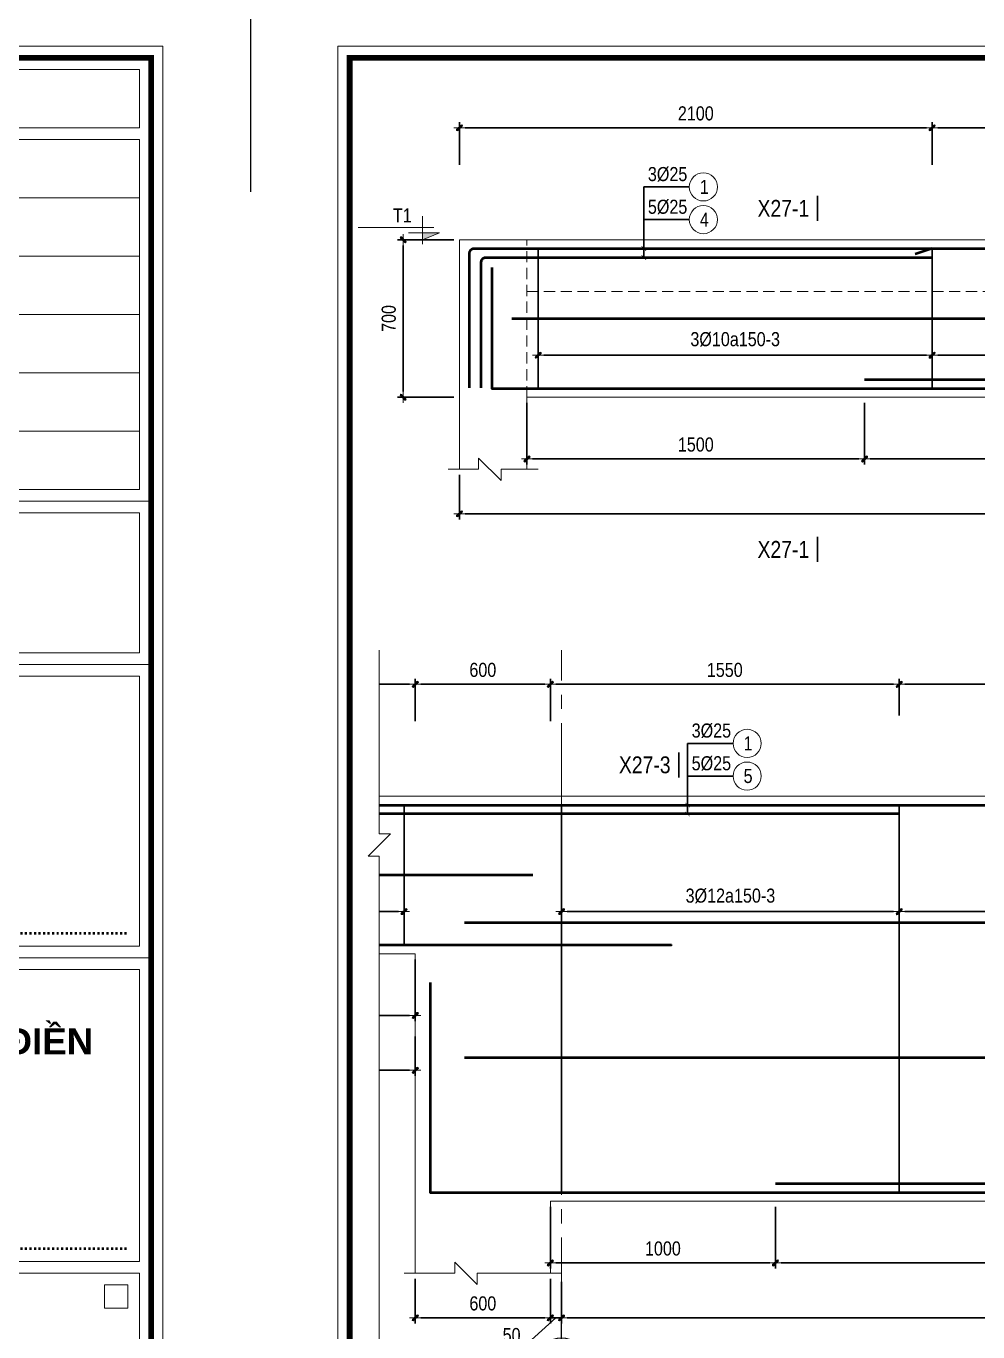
# Model space of a CAD drawing. Header units: millimetres. Extents: x 397144 to 8960116, y 345581 to 674207.
# Drawn here: x 4996262 to 5000491, y 657798 to 663601 of the extents above; entities that cross this region are included whole.
import ezdxf
from ezdxf.enums import TextEntityAlignment as Align
from ezdxf.xclip import XClip

# ---------------------------------------------------------------- set-up
doc = ezdxf.new("R2010")
doc.units = ezdxf.units.MM
doc.header["$XCLIPFRAME"] = 0
doc.header["$PDSIZE"] = -10
doc.linetypes.add('CENTER2', pattern=[28.575, 19.05, -3.175, 3.175, -3.175])
doc.linetypes.add('HIDDEN', pattern=[0.375, 0.25, -0.125])
doc.layers.get('0').update_dxf_attribs({"linetype": 'CONTINUOUS'})
doc.layers.get('Defpoints').update_dxf_attribs({"color": 12, "linetype": 'CONTINUOUS'})
for name, color, linetype, lineweight in [('2', 2, 'CONTINUOUS', 20), ('CDAI', 8, 'CONTINUOUS', 30), ('CTHEP', 2, 'CONTINUOUS', 50), ('DBAO', 3, 'CONTINUOUS', 20), ('DGIONG', 4, 'CONTINUOUS', 13), ('KTH', 150, 'CONTINUOUS', 5), ('Net khuat', 8, 'HIDDEN', 13), ('STICK', 1, 'CONTINUOUS', 9), ('TEXT', 7, 'CONTINUOUS', 15)]:
    doc.layers.add(name, color=color, linetype=linetype, lineweight=lineweight)
doc.layers.add('8', color=8, linetype='CONTINUOUS')
doc.layers.add('HATCH', color=7, linetype='CONTINUOUS', lineweight=5, true_color=0x2491ff)
doc.styles.add('CHG_XX_Khung ten$0$A1 BORDER$0$Title Block DD$0$Arial - Bold', font='arialbd.ttf', dxfattribs={"height": 2.5})
doc.styles.add('HELVECONDENSE', font='VHELVCN_0.TTF')
doc.styles.add('Star-HelCon', font='VHELVCN_0.TTF')
doc.styles.add('TTP-HelCon', font='VHELVCN_0.TTF')
doc.styles.add('VNI-HELVE-CONDENSE', font='VHELVCN_0.TTF')
doc.dimstyles.new('kc-25', dxfattribs={"dimtxt": 62.5, "dimasz": 20, "dimexe": 20, "dimexo": 50, "dimgap": 25, "dimtad": 3, "dimdec": 0, "dimzin": 0, "dimdsep": 46, "dimtxsty": 'VNI-HELVE-CONDENSE', "dimblk": 'DIM', "dimcen": 2.5, "dimclrd": 256, "dimclre": 154, "dimclrt": 7, "dimaunit": 1, "dimadec": 0, "dimazin": 0, "dimtfac": 1, "dimtdec": 0, "dimtix": 1, "dimtmove": 0, "dimatfit": 3, "dimldrblk": 'DOT', "dimfxl": 1, "dimtolj": 1, "dimtzin": 0, "dimarcsym": 0})
doc.dimstyles.new('TTP-25', dxfattribs={"dimscale": 25, "dimtxt": 2.5, "dimasz": 1, "dimexe": 1, "dimexo": 1, "dimgap": 0.09, "dimtad": 0, "dimdec": 4, "dimrnd": 5, "dimzin": 9, "dimdsep": 46, "dimtxsty": 'TTP-HelCon', "dimblk": 'Stick1', "dimcen": 0.09, "dimdle": 1.5, "dimclrd": 256, "dimclre": 256, "dimclrt": 7, "dimadec": 0, "dimazin": 0, "dimtfac": 1, "dimtdec": 4, "dimtmove": 0, "dimatfit": 3, "dimldrblk": '_ArchTick1', "dimfxl": 1, "dimtvp": 1, "dimtolj": 1, "dimtzin": 0, "dimarcsym": 0})

# ---------------------------------------------------------------- blocks, each defined once
blk = doc.blocks.new('CHG_XX_Khung ten')
for p, q in [((687, 501), (824, 501)), ((687, 473), (824, 473)), ((687, 422.69), (824, 422.69))]:
    blk.add_line(p, q)
for points in [[(15, 579), (826, 579), (826, 15), (15, 15)], [(816, 362.62), (820, 362.62), (820, 366.62), (816, 366.62)]]:
    blk.add_lwpolyline(points, close=True)
at = {"color": 4, "linetype": 'Continuous', "const_width": 1}
blk.add_lwpolyline([(17, 577), (824, 577), (824, 17), (17, 17)], close=True, dxfattribs=at)
at = {"linetype": 'Continuous'}
for points in [[(822, 565), (689, 565), (689, 575), (822, 575)], [(822, 553), (689, 553), (689, 563), (822, 563)], [(822, 543), (689, 543), (689, 553), (822, 553)], [(822, 533), (689, 533), (689, 543), (822, 543)], [(822, 523), (689, 523), (689, 533), (822, 533)], [(822, 513), (689, 513), (689, 523), (822, 523)], [(822, 503), (689, 503), (689, 513), (822, 513)], [(689, 499), (822, 499), (822, 475), (689, 475)], [(689, 471), (822, 471), (822, 424.69), (689, 424.69)], [(689, 368.62), (822, 368.62), (822, 317.93), (689, 317.93)]]:
    blk.add_lwpolyline(points, close=True, dxfattribs=at)
at = {"layer": 'Defpoints', "color": 1, "ltscale": 2}
for points in [[(40.06, 594), (0, 594), (0, 554)], [(800.94, 594), (841, 594), (841, 554)]]:
    blk.add_lwpolyline(points, dxfattribs=at)
at = {"style": 'CHG_XX_Khung ten$0$A1 BORDER$0$Title Block DD$0$Arial - Bold'}
for p in [(820, 427.69), (820, 373.62)]:
    blk.add_text('.....................................................', height=2, dxfattribs=at).set_placement(p, align=Align.MIDDLE_RIGHT)
at = {"ltscale": 10, "insert": (755.91, 410.64), "char_height": 4.5, "width": 121.2929, "attachment_point": 2, "style": 'CHG_XX_Khung ten$0$A1 BORDER$0$Title Block DD$0$Arial - Bold', "bg_fill": 2}
blk.add_mtext('CÔNG TY CỔ PHẦN THIÊN PHÚC ĐIỀN', dxfattribs=at)
at = {"linetype": 'Continuous'}
blk.add_lwpolyline([(689, 420.69), (822, 420.69), (822, 370.62), (689, 370.62)], close=True, dxfattribs=at)
blk = doc.blocks.new('Stick1')
at = {"layer": 'STICK'}
h = blk.add_hatch(color=256, dxfattribs=at)
edge = h.paths.add_edge_path()
edge.add_line((0.3, 0.5), (-0.5, -0.3))
edge.add_arc((-0.4, -0.4), 0.141, 135, 315)
edge.add_line((-0.3, -0.5), (0.5, 0.3))
edge.add_arc((0.4, 0.4), 0.141, 315, 495)
blk.add_line((1, 0), (-1, 0), dxfattribs=at)
blk.add_lwpolyline([(0.3, 0.5), (-0.5, -0.3, 1), (-0.3, -0.5), (0.5, 0.3, 1), (0.3, 0.5, 1)], format="xyb", dxfattribs=at)
blk = doc.blocks.new('*D2054')
at = {"layer": 'Defpoints', "color": 0, "transparency": 16777216}
for p in [(5179356.3, 642515.2), (5185756.3, 642515.2), (5185756.3, 642317.2)]:
    blk.add_point(p, dxfattribs=at)
at = {"layer": 'KTH', "lineweight": -2, "transparency": 16777216}
for p, q in [((5179356.3, 642490.2), (5179356.3, 642292.2)), ((5185756.3, 642490.2), (5185756.3, 642292.2)), ((5179381.3, 642317.2), (5185731.3, 642317.2))]:
    blk.add_line(p, q, dxfattribs=at)
at = {"layer": 'KTH', "lineweight": -2, "transparency": 16777216, "xscale": 25, "yscale": 25, "zscale": 25, "rotation": 180}
blk.add_blockref('Stick1', (5179356.3, 642317.2), dxfattribs=at)
at = {"layer": 'KTH', "lineweight": -2, "transparency": 16777216, "xscale": 25, "yscale": 25, "zscale": 25}
blk.add_blockref('Stick1', (5185756.3, 642317.2), dxfattribs=at)
at = {"layer": 'KTH', "color": 7, "transparency": 16777216, "insert": (5182556.3, 642381), "char_height": 62.5, "attachment_point": 5, "style": 'TTP-HelCon'}
blk.add_mtext('\\A1;6400', dxfattribs=at)
blk = doc.blocks.new('_ArchTick1')
at = {"color": 0, "const_width": 3.81}
blk.add_lwpolyline([(-12.7, -12.7), (12.7, 12.7)], dxfattribs=at)
blk = doc.blocks.new('*D2061')
at = {"layer": 'Defpoints', "color": 0, "transparency": 16777216}
for p in [(5195856.3, 642497.2), (5202356.3, 642515.1), (5195856.3, 642317.1)]:
    blk.add_point(p, dxfattribs=at)
at = {"layer": 'KTH', "lineweight": -2, "transparency": 16777216}
for p, q in [((5195856.3, 642472.2), (5195856.3, 642292.1)), ((5202356.3, 642490.1), (5202356.3, 642292.1)), ((5202331.3, 642317.1), (5195881.3, 642317.1))]:
    blk.add_line(p, q, dxfattribs=at)
at = {"layer": 'KTH', "lineweight": -2, "transparency": 16777216, "xscale": 25, "yscale": 25, "zscale": 25, "rotation": 180}
blk.add_blockref('Stick1', (5195856.3, 642317.1), dxfattribs=at)
at = {"layer": 'KTH', "lineweight": -2, "transparency": 16777216, "xscale": 25, "yscale": 25, "zscale": 25}
blk.add_blockref('Stick1', (5202356.3, 642317.1), dxfattribs=at)
at = {"layer": 'KTH', "color": 7, "transparency": 16777216, "insert": (5199106.3, 642380.9), "char_height": 62.5, "attachment_point": 5, "style": 'TTP-HelCon'}
blk.add_mtext('\\A1;6500', dxfattribs=at)
blk = doc.blocks.new('*D2108')
at = {"layer": 'Defpoints', "color": 0, "transparency": 16777216}
for p in [(5190600.1, 632384.6), (5190600.1, 632195.6), (5192700.1, 632195.6)]:
    blk.add_point(p, dxfattribs=at)
at = {"layer": 'KTH', "lineweight": -2, "transparency": 16777216}
for p, q in [((5190600.1, 632220.6), (5190600.1, 632409.6)), ((5192675.1, 632384.6), (5190625.1, 632384.6)), ((5192700.1, 632220.6), (5192700.1, 632409.6))]:
    blk.add_line(p, q, dxfattribs=at)
at = {"layer": 'KTH', "lineweight": -2, "transparency": 16777216, "xscale": 25, "yscale": 25, "zscale": 25, "rotation": 180}
blk.add_blockref('Stick1', (5190600.1, 632384.6), dxfattribs=at)
at = {"layer": 'KTH', "lineweight": -2, "transparency": 16777216, "xscale": 25, "yscale": 25, "zscale": 25}
blk.add_blockref('Stick1', (5192700.1, 632384.6), dxfattribs=at)
at = {"layer": 'KTH', "color": 7, "transparency": 16777216, "insert": (5191650.1, 632448.4), "char_height": 62.5, "attachment_point": 5, "style": 'TTP-HelCon'}
blk.add_mtext('\\A1;2100', dxfattribs=at)
blk = doc.blocks.new('DIM')
h = blk.add_hatch(color=1)
h.paths.add_polyline_path([(0.49, 0.29, 1), (0.29, 0.49), (-0.19, 0), (0.19, 0)])
h.paths.add_polyline_path([(0.19, 0), (-0.19, 0), (-0.49, -0.29, 1), (-0.29, -0.49)])
at = {"color": 9}
for p, q in [((-0.19, 0), (-1.5, 0)), ((0.19, 0), (1.5, 0))]:
    blk.add_line(p, q, dxfattribs=at)
at = {"color": 1}
for p, q in [((-0.49, -0.29), (0.29, 0.49)), ((-0.29, -0.49), (0.49, 0.29)), ((-0.19, 0), (0.19, 0))]:
    blk.add_line(p, q, dxfattribs=at)
blk.add_arc((-0.39, -0.39), 0.138, 135, 315, dxfattribs=at)
blk = doc.blocks.new('*D2109')
at = {"layer": 'Defpoints', "color": 0, "transparency": 16777216}
for p in [(5190600.1, 631887.2), (5190350.1, 631187.2), (5190600.1, 631187.2)]:
    blk.add_point(p, dxfattribs=at)
at = {"layer": 'KTH', "lineweight": -2, "transparency": 16777216}
for p, q in [((5190575.1, 631887.2), (5190325.1, 631887.2)), ((5190350.1, 631862.2), (5190350.1, 631212.2)), ((5190575.1, 631187.2), (5190325.1, 631187.2))]:
    blk.add_line(p, q, dxfattribs=at)
at = {"layer": 'KTH', "lineweight": -2, "transparency": 16777216, "xscale": 25, "yscale": 25, "zscale": 25}
for p, rotation in [((5190350.1, 631887.2), 90), ((5190350.1, 631187.2), 270)]:
    blk.add_blockref('Stick1', p, dxfattribs=dict(at, rotation=rotation))
at = {"layer": 'KTH', "color": 7, "transparency": 16777216, "insert": (5190286.2, 631537.2), "char_height": 62.5, "attachment_point": 5, "rotation": 90, "style": 'TTP-HelCon'}
blk.add_mtext('\\A1;700', dxfattribs=at)
blk = doc.blocks.new('CODE')
at = {"layer": 'DBAO'}
for p, q in [((-62.5, -20), (-62.5, 105)), ((-62.5, 0), (-137.5, 30)), ((-137.5, 30), (0, 30)), ((-137.5, 0), (0, 0)), ((-112.5, 55), (223.6, 55))]:
    blk.add_line(p, q, dxfattribs=at)
at = {"layer": 'HATCH', "color": 1}
blk.add_solid([(-62.5, 0), (-137.5, 30), (-62.5, 30)], dxfattribs=at)
blk = doc.blocks.new('*D2110')
at = {"layer": 'Defpoints', "color": 0, "transparency": 16777216}
for p in [(5190600.1, 630867.2), (5196900, 630867.2), (5190600.1, 630669)]:
    blk.add_point(p, dxfattribs=at)
at = {"layer": 'KTH', "lineweight": -2, "transparency": 16777216}
for p, q in [((5190600.1, 630842.2), (5190600.1, 630644)), ((5196900, 630842.2), (5196900, 630644)), ((5196875, 630669), (5190625.1, 630669))]:
    blk.add_line(p, q, dxfattribs=at)
at = {"layer": 'KTH', "lineweight": -2, "transparency": 16777216, "xscale": 25, "yscale": 25, "zscale": 25, "rotation": 180}
blk.add_blockref('Stick1', (5190600.1, 630669), dxfattribs=at)
at = {"layer": 'KTH', "lineweight": -2, "transparency": 16777216, "xscale": 25, "yscale": 25, "zscale": 25}
blk.add_blockref('Stick1', (5196900, 630669), dxfattribs=at)
at = {"layer": 'KTH', "color": 7, "transparency": 16777216, "insert": (5193750.1, 630732.8), "char_height": 62.5, "attachment_point": 5, "style": 'TTP-HelCon'}
blk.add_mtext('\\A1;8000', dxfattribs=at)
blk = doc.blocks.new('*D2112')
at = {"layer": 'Defpoints', "color": 0, "transparency": 16777216}
for p in [(5190950.1, 631657.2), (5192700.1, 631657.2), (5192700.1, 631374.3)]:
    blk.add_point(p, dxfattribs=at)
at = {"layer": 'KTH', "lineweight": -2, "transparency": 16777216}
for p, q in [((5190950.1, 631632.2), (5190950.1, 631349.3)), ((5192700.1, 631632.2), (5192700.1, 631349.3)), ((5190975.1, 631374.3), (5192675.1, 631374.3))]:
    blk.add_line(p, q, dxfattribs=at)
at = {"layer": 'KTH', "lineweight": -2, "transparency": 16777216, "xscale": 25, "yscale": 25, "zscale": 25, "rotation": 180}
blk.add_blockref('Stick1', (5190950.1, 631374.3), dxfattribs=at)
at = {"layer": 'KTH', "lineweight": -2, "transparency": 16777216, "xscale": 25, "yscale": 25, "zscale": 25}
blk.add_blockref('Stick1', (5192700.1, 631374.3), dxfattribs=at)
at = {"layer": 'KTH', "color": 7, "transparency": 16777216, "insert": (5191825.1, 631444.2), "char_height": 62.5, "attachment_point": 5, "style": 'TTP-HelCon'}
blk.add_mtext('\\A1;3Þ10a150-3', dxfattribs=at)
blk = doc.blocks.new('*D2113')
at = {"layer": 'Defpoints', "color": 0, "transparency": 16777216}
for p in [(5192700.1, 631657.2), (5194800.1, 631537.2), (5192700.1, 631374.1)]:
    blk.add_point(p, dxfattribs=at)
at = {"layer": 'KTH', "lineweight": -2, "transparency": 16777216}
for p, q in [((5192700.1, 631632.2), (5192700.1, 631349.1)), ((5194800.1, 631512.2), (5194800.1, 631349.1)), ((5194775.1, 631374.1), (5192725.1, 631374.1))]:
    blk.add_line(p, q, dxfattribs=at)
at = {"layer": 'KTH', "lineweight": -2, "transparency": 16777216, "xscale": 25, "yscale": 25, "zscale": 25, "rotation": 180}
blk.add_blockref('Stick1', (5192700.1, 631374.1), dxfattribs=at)
at = {"layer": 'KTH', "lineweight": -2, "transparency": 16777216, "xscale": 25, "yscale": 25, "zscale": 25}
blk.add_blockref('Stick1', (5194800.1, 631374.1), dxfattribs=at)
at = {"layer": 'KTH', "color": 7, "transparency": 16777216, "insert": (5193750.1, 631444), "char_height": 62.5, "attachment_point": 5, "style": 'TTP-HelCon'}
blk.add_mtext('\\A1;3Þ10a200-3', dxfattribs=at)
blk = doc.blocks.new('*D2115')
at = {"layer": 'Defpoints', "color": 0, "transparency": 16777216}
for p in [(5190900.1, 631187.2), (5192400.1, 631187.1), (5192400.1, 630912.9)]:
    blk.add_point(p, dxfattribs=at)
at = {"layer": 'KTH', "lineweight": -2, "transparency": 16777216}
for p, q in [((5190900.1, 631162.2), (5190900.1, 630887.9)), ((5192400.1, 631162.1), (5192400.1, 630887.9)), ((5190925.1, 630912.9), (5192375.1, 630912.9))]:
    blk.add_line(p, q, dxfattribs=at)
at = {"layer": 'KTH', "lineweight": -2, "transparency": 16777216, "xscale": 25, "yscale": 25, "zscale": 25, "rotation": 180}
blk.add_blockref('Stick1', (5190900.1, 630912.9), dxfattribs=at)
at = {"layer": 'KTH', "lineweight": -2, "transparency": 16777216, "xscale": 25, "yscale": 25, "zscale": 25}
blk.add_blockref('Stick1', (5192400.1, 630912.9), dxfattribs=at)
at = {"layer": 'KTH', "color": 7, "transparency": 16777216, "insert": (5191650.1, 630976.8), "char_height": 62.5, "attachment_point": 5, "style": 'TTP-HelCon'}
blk.add_mtext('\\A1;1500', dxfattribs=at)
blk = doc.blocks.new('MC')
at = {"layer": 'CTHEP', "const_width": 10}
blk.add_lwpolyline([(0, 150), (0, 0)], dxfattribs=at)
at = {"layer": 'TEXT', "style": 'TTP-HelCon'}
blk.add_attdef('A', text='', height=100, dxfattribs=at).set_placement((-50, 25.5), align=Align.RIGHT)
blk = doc.blocks.new('*D2117')
at = {"layer": 'Defpoints', "color": 0, "transparency": 16777216}
for p in [(5194800.1, 632384.6), (5192700.1, 632195.6), (5194800.1, 632195.5)]:
    blk.add_point(p, dxfattribs=at)
at = {"layer": 'KTH', "lineweight": -2, "transparency": 16777216}
for p, q in [((5192700.1, 632220.6), (5192700.1, 632409.6)), ((5192725.1, 632384.6), (5194775.1, 632384.6)), ((5194800.1, 632220.5), (5194800.1, 632409.6))]:
    blk.add_line(p, q, dxfattribs=at)
at = {"layer": 'KTH', "lineweight": -2, "transparency": 16777216, "xscale": 25, "yscale": 25, "zscale": 25, "rotation": 180}
blk.add_blockref('Stick1', (5192700.1, 632384.6), dxfattribs=at)
at = {"layer": 'KTH', "lineweight": -2, "transparency": 16777216, "xscale": 25, "yscale": 25, "zscale": 25}
blk.add_blockref('Stick1', (5194800.1, 632384.6), dxfattribs=at)
at = {"layer": 'KTH', "color": 7, "transparency": 16777216, "insert": (5193750.1, 632448.4), "char_height": 62.5, "attachment_point": 5, "style": 'TTP-HelCon'}
blk.add_mtext('\\A1;3800', dxfattribs=at)
blk = doc.blocks.new('*D2119')
at = {"layer": 'Defpoints', "color": 0, "transparency": 16777216}
for p in [(5192400.1, 631187.1), (5195400.1, 631124.5), (5195400.1, 630912.9)]:
    blk.add_point(p, dxfattribs=at)
at = {"layer": 'KTH', "lineweight": -2, "transparency": 16777216}
for p, q in [((5192400.1, 631162.1), (5192400.1, 630887.9)), ((5195400.1, 631099.5), (5195400.1, 630887.9)), ((5192425.1, 630912.9), (5195375.1, 630912.9))]:
    blk.add_line(p, q, dxfattribs=at)
at = {"layer": 'KTH', "lineweight": -2, "transparency": 16777216, "xscale": 25, "yscale": 25, "zscale": 25, "rotation": 180}
blk.add_blockref('Stick1', (5192400.1, 630912.9), dxfattribs=at)
at = {"layer": 'KTH', "lineweight": -2, "transparency": 16777216, "xscale": 25, "yscale": 25, "zscale": 25}
blk.add_blockref('Stick1', (5195400.1, 630912.9), dxfattribs=at)
at = {"layer": 'KTH', "color": 7, "transparency": 16777216, "insert": (5193900.1, 630976.8), "char_height": 62.5, "attachment_point": 5, "style": 'TTP-HelCon'}
blk.add_mtext('\\A1;4700', dxfattribs=at)
blk = doc.blocks.new('*D2125')
at = {"layer": 'Defpoints', "color": 0, "transparency": 16777216}
for p in [(5206650.1, 629767.2), (5207250.1, 629767.2), (5207250.1, 629569)]:
    blk.add_point(p, dxfattribs=at)
at = {"layer": 'KTH', "lineweight": -2, "transparency": 16777216}
for p, q in [((5206650.1, 629742.2), (5206650.1, 629544)), ((5207250.1, 629742.2), (5207250.1, 629544)), ((5206675.1, 629569), (5207225.1, 629569))]:
    blk.add_line(p, q, dxfattribs=at)
at = {"layer": 'KTH', "lineweight": -2, "transparency": 16777216, "xscale": 25, "yscale": 25, "zscale": 25, "rotation": 180}
blk.add_blockref('Stick1', (5206650.1, 629569), dxfattribs=at)
at = {"layer": 'KTH', "lineweight": -2, "transparency": 16777216, "xscale": 25, "yscale": 25, "zscale": 25}
blk.add_blockref('Stick1', (5207250.1, 629569), dxfattribs=at)
at = {"layer": 'KTH', "color": 7, "transparency": 16777216, "insert": (5206950.1, 629632.8), "char_height": 62.5, "attachment_point": 5, "style": 'TTP-HelCon'}
blk.add_mtext('\\A1;600', dxfattribs=at)
blk = doc.blocks.new('*D2126')
at = {"layer": 'Defpoints', "color": 0, "transparency": 16777216}
for p in [(5207250.1, 632384.5), (5206650.1, 632195.5), (5207250.1, 632195.5)]:
    blk.add_point(p, dxfattribs=at)
at = {"layer": 'KTH', "lineweight": -2, "transparency": 16777216}
for p, q in [((5206650.1, 632220.5), (5206650.1, 632409.5)), ((5206675.1, 632384.5), (5207225.1, 632384.5)), ((5207250.1, 632220.5), (5207250.1, 632409.5))]:
    blk.add_line(p, q, dxfattribs=at)
at = {"layer": 'KTH', "lineweight": -2, "transparency": 16777216, "xscale": 25, "yscale": 25, "zscale": 25, "rotation": 180}
blk.add_blockref('Stick1', (5206650.1, 632384.5), dxfattribs=at)
at = {"layer": 'KTH', "lineweight": -2, "transparency": 16777216, "xscale": 25, "yscale": 25, "zscale": 25}
blk.add_blockref('Stick1', (5207250.1, 632384.5), dxfattribs=at)
at = {"layer": 'KTH', "color": 7, "transparency": 16777216, "insert": (5206950.1, 632448.3), "char_height": 62.5, "attachment_point": 5, "style": 'TTP-HelCon'}
blk.add_mtext('\\A1;600', dxfattribs=at)
blk = doc.blocks.new('*D2127')
at = {"layer": 'Defpoints', "color": 0, "transparency": 16777216}
for p in [(5205500.1, 631657.1), (5206600.1, 631657.1), (5205500.1, 631374.4)]:
    blk.add_point(p, dxfattribs=at)
at = {"layer": 'KTH', "lineweight": -2, "transparency": 16777216}
for p, q in [((5205500.1, 631632.1), (5205500.1, 631349.4)), ((5206600.1, 631632.1), (5206600.1, 631349.4)), ((5206575.1, 631374.4), (5205525.1, 631374.4))]:
    blk.add_line(p, q, dxfattribs=at)
at = {"layer": 'KTH', "lineweight": -2, "transparency": 16777216, "xscale": 25, "yscale": 25, "zscale": 25, "rotation": 180}
blk.add_blockref('Stick1', (5205500.1, 631374.4), dxfattribs=at)
at = {"layer": 'KTH', "lineweight": -2, "transparency": 16777216, "xscale": 25, "yscale": 25, "zscale": 25}
blk.add_blockref('Stick1', (5206600.1, 631374.4), dxfattribs=at)
at = {"layer": 'KTH', "color": 7, "transparency": 16777216, "insert": (5206050.1, 631444.3), "char_height": 62.5, "attachment_point": 5, "style": 'TTP-HelCon'}
blk.add_mtext('\\A1;3Þ10a150-3', dxfattribs=at)
blk = doc.blocks.new('dau truc')
blk.add_circle((0, 0), 180)
at = {"layer": '8'}
for p, q in [((0, 127), (0, 345)), ((-127, 0), (-345, 0)), ((345, 0), (127, 0)), ((0, -345), (0, -127))]:
    blk.add_line(p, q, dxfattribs=at)
blk.add_circle((0, 0), 200, dxfattribs=at)
at = {"layer": 'TEXT', "style": 'HELVECONDENSE'}
blk.add_attdef('A', text='', height=233, dxfattribs=at).set_placement((0, 0), align=Align.MIDDLE)
blk = doc.blocks.new('*D1698')
at = {"layer": 'Defpoints', "color": 0, "transparency": 16777216}
for p in [(5203100.1, 630867.2), (5206650.1, 630843.8), (5206650.1, 630669)]:
    blk.add_point(p, dxfattribs=at)
at = {"layer": 'KTH', "lineweight": -2, "transparency": 16777216}
for p, q in [((5203100.1, 630842.2), (5203100.1, 630644)), ((5206650.1, 630818.8), (5206650.1, 630644)), ((5203125.1, 630669), (5206625.1, 630669))]:
    blk.add_line(p, q, dxfattribs=at)
at = {"layer": 'KTH', "lineweight": -2, "transparency": 16777216, "xscale": 25, "yscale": 25, "zscale": 25, "rotation": 180}
blk.add_blockref('Stick1', (5203100.1, 630669), dxfattribs=at)
at = {"layer": 'KTH', "lineweight": -2, "transparency": 16777216, "xscale": 25, "yscale": 25, "zscale": 25}
blk.add_blockref('Stick1', (5206650.1, 630669), dxfattribs=at)
at = {"layer": 'KTH', "color": 7, "transparency": 16777216, "insert": (5204875.1, 630732.8), "char_height": 62.5, "attachment_point": 5, "style": 'TTP-HelCon'}
blk.add_mtext('\\A1;5050', dxfattribs=at)
blk = doc.blocks.new('*D1699')
at = {"layer": 'Defpoints', "color": 0, "transparency": 16777216}
for p in [(5207250.1, 629767.2), (5207300.1, 629753.3), (5207300.1, 629569)]:
    blk.add_point(p, dxfattribs=at)
at = {"layer": 'KTH', "lineweight": -2, "transparency": 16777216}
for p, q in [((5207250.1, 629742.2), (5207250.1, 629544)), ((5207300.1, 629728.3), (5207300.1, 629544)), ((5207275.1, 629569), (5207118.5, 629428.3)), ((5207225.1, 629569), (5207200.1, 629569)), ((5207250.1, 629569), (5207300.1, 629569)), ((5207250.1, 629569), (5207300.1, 629569)), ((5207325.1, 629569), (5207350.1, 629569)), ((5207118.5, 629428.3), (5207037.4, 629428.3))]:
    blk.add_line(p, q, dxfattribs=at)
at = {"layer": 'KTH', "lineweight": -2, "transparency": 16777216, "xscale": 25, "yscale": 25, "zscale": 25}
blk.add_blockref('Stick1', (5207250.1, 629569), dxfattribs=at)
at = {"layer": 'KTH', "lineweight": -2, "transparency": 16777216, "xscale": 25, "yscale": 25, "zscale": 25, "rotation": 180}
blk.add_blockref('Stick1', (5207300.1, 629569), dxfattribs=at)
at = {"layer": 'KTH', "color": 7, "transparency": 16777216, "insert": (5207078, 629492.1), "char_height": 62.5, "attachment_point": 5, "style": 'TTP-HelCon'}
blk.add_mtext('\\A1;50', dxfattribs=at)
blk = doc.blocks.new('*D2133')
at = {"layer": 'Defpoints', "color": 0, "transparency": 16777216}
for p in [(5207300.1, 629753.3), (5213800.1, 629730.8), (5213800.1, 629569)]:
    blk.add_point(p, dxfattribs=at)
at = {"layer": 'KTH', "lineweight": -2, "transparency": 16777216}
for p, q in [((5207300.1, 629728.3), (5207300.1, 629544)), ((5213800.1, 629705.8), (5213800.1, 629544)), ((5207325.1, 629569), (5213775.1, 629569))]:
    blk.add_line(p, q, dxfattribs=at)
at = {"layer": 'KTH', "lineweight": -2, "transparency": 16777216, "xscale": 25, "yscale": 25, "zscale": 25, "rotation": 180}
blk.add_blockref('Stick1', (5207300.1, 629569), dxfattribs=at)
at = {"layer": 'KTH', "lineweight": -2, "transparency": 16777216, "xscale": 25, "yscale": 25, "zscale": 25}
blk.add_blockref('Stick1', (5213800.1, 629569), dxfattribs=at)
at = {"layer": 'KTH', "color": 7, "transparency": 16777216, "insert": (5210550.1, 629632.8), "char_height": 62.5, "attachment_point": 5, "style": 'TTP-HelCon'}
blk.add_mtext('\\A1;6500', dxfattribs=at)
blk = doc.blocks.new('*D2097')
at = {"layer": 'Defpoints', "color": 0, "transparency": 16777216}
for p in [(5206650.1, 632384.5), (5205450.1, 632195.5), (5206650.1, 632220.5)]:
    blk.add_point(p, dxfattribs=at)
at = {"layer": 'KTH', "lineweight": -2, "transparency": 16777216}
for p, q in [((5205450.1, 632220.5), (5205450.1, 632409.5)), ((5205475.1, 632384.5), (5206625.1, 632384.5)), ((5206650.1, 632245.5), (5206650.1, 632409.5))]:
    blk.add_line(p, q, dxfattribs=at)
at = {"layer": 'KTH', "lineweight": -2, "transparency": 16777216, "xscale": 25, "yscale": 25, "zscale": 25, "rotation": 180}
blk.add_blockref('Stick1', (5205450.1, 632384.5), dxfattribs=at)
at = {"layer": 'KTH', "lineweight": -2, "transparency": 16777216, "xscale": 25, "yscale": 25, "zscale": 25}
blk.add_blockref('Stick1', (5206650.1, 632384.5), dxfattribs=at)
at = {"layer": 'KTH', "color": 7, "transparency": 16777216, "insert": (5206050.1, 632448.3), "char_height": 62.5, "attachment_point": 5, "style": 'TTP-HelCon'}
blk.add_mtext('\\A1;1200', dxfattribs=at)
blk = doc.blocks.new('*D2102')
at = {"layer": 'Defpoints', "color": 0, "transparency": 16777216}
for p in [(5205850.1, 631187.2), (5206650.1, 631187.1), (5206650.1, 630912.9)]:
    blk.add_point(p, dxfattribs=at)
at = {"layer": 'KTH', "lineweight": -2, "transparency": 16777216}
for p, q in [((5205850.1, 631162.2), (5205850.1, 630887.9)), ((5206650.1, 631162.1), (5206650.1, 630887.9)), ((5205875.1, 630912.9), (5206625.1, 630912.9))]:
    blk.add_line(p, q, dxfattribs=at)
at = {"layer": 'KTH', "lineweight": -2, "transparency": 16777216, "xscale": 25, "yscale": 25, "zscale": 25, "rotation": 180}
blk.add_blockref('Stick1', (5205850.1, 630912.9), dxfattribs=at)
at = {"layer": 'KTH', "lineweight": -2, "transparency": 16777216, "xscale": 25, "yscale": 25, "zscale": 25}
blk.add_blockref('Stick1', (5206650.1, 630912.9), dxfattribs=at)
at = {"layer": 'KTH', "color": 7, "transparency": 16777216, "insert": (5206250.1, 630976.8), "char_height": 62.5, "attachment_point": 5, "style": 'TTP-HelCon'}
blk.add_mtext('\\A1;800', dxfattribs=at)
blk = doc.blocks.new('*D2103')
at = {"layer": 'Defpoints', "color": 0, "transparency": 16777216}
for p in [(5207300.1, 631657.1), (5208800.1, 631657.1), (5208800.1, 631374.4)]:
    blk.add_point(p, dxfattribs=at)
at = {"layer": 'KTH', "lineweight": -2, "transparency": 16777216}
for p, q in [((5207300.1, 631632.1), (5207300.1, 631349.4)), ((5208800.1, 631632.1), (5208800.1, 631349.4)), ((5207325.1, 631374.4), (5208775.1, 631374.4))]:
    blk.add_line(p, q, dxfattribs=at)
at = {"layer": 'KTH', "lineweight": -2, "transparency": 16777216, "xscale": 25, "yscale": 25, "zscale": 25, "rotation": 180}
blk.add_blockref('Stick1', (5207300.1, 631374.4), dxfattribs=at)
at = {"layer": 'KTH', "lineweight": -2, "transparency": 16777216, "xscale": 25, "yscale": 25, "zscale": 25}
blk.add_blockref('Stick1', (5208800.1, 631374.4), dxfattribs=at)
at = {"layer": 'KTH', "color": 7, "transparency": 16777216, "insert": (5208050.1, 631444.3), "char_height": 62.5, "attachment_point": 5, "style": 'TTP-HelCon'}
blk.add_mtext('\\A1;3Þ12a150-3', dxfattribs=at)
blk = doc.blocks.new('*D2104')
at = {"layer": 'Defpoints', "color": 0, "transparency": 16777216}
for p in [(5208800.1, 632384.5), (5207250.1, 632195.5), (5208800.1, 632220.5)]:
    blk.add_point(p, dxfattribs=at)
at = {"layer": 'KTH', "lineweight": -2, "transparency": 16777216}
for p, q in [((5207250.1, 632220.5), (5207250.1, 632409.5)), ((5207275.1, 632384.5), (5208775.1, 632384.5)), ((5208800.1, 632245.5), (5208800.1, 632409.5))]:
    blk.add_line(p, q, dxfattribs=at)
at = {"layer": 'KTH', "lineweight": -2, "transparency": 16777216, "xscale": 25, "yscale": 25, "zscale": 25, "rotation": 180}
blk.add_blockref('Stick1', (5207250.1, 632384.5), dxfattribs=at)
at = {"layer": 'KTH', "lineweight": -2, "transparency": 16777216, "xscale": 25, "yscale": 25, "zscale": 25}
blk.add_blockref('Stick1', (5208800.1, 632384.5), dxfattribs=at)
at = {"layer": 'KTH', "color": 7, "transparency": 16777216, "insert": (5208025.1, 632448.3), "char_height": 62.5, "attachment_point": 5, "style": 'TTP-HelCon'}
blk.add_mtext('\\A1;1550', dxfattribs=at)
blk = doc.blocks.new('*D2107')
at = {"layer": 'Defpoints', "color": 0, "transparency": 16777216}
for p in [(5208800.1, 632384.5), (5208800.1, 632220.5), (5211900.1, 632195.5)]:
    blk.add_point(p, dxfattribs=at)
at = {"layer": 'KTH', "lineweight": -2, "transparency": 16777216}
for p, q in [((5208800.1, 632245.5), (5208800.1, 632409.5)), ((5211875.1, 632384.5), (5208825.1, 632384.5)), ((5211900.1, 632220.5), (5211900.1, 632409.5))]:
    blk.add_line(p, q, dxfattribs=at)
at = {"layer": 'KTH', "lineweight": -2, "transparency": 16777216, "xscale": 25, "yscale": 25, "zscale": 25, "rotation": 180}
blk.add_blockref('Stick1', (5208800.1, 632384.5), dxfattribs=at)
at = {"layer": 'KTH', "lineweight": -2, "transparency": 16777216, "xscale": 25, "yscale": 25, "zscale": 25}
blk.add_blockref('Stick1', (5211900.1, 632384.5), dxfattribs=at)
at = {"layer": 'KTH', "color": 7, "transparency": 16777216, "insert": (5210350.1, 632448.3), "char_height": 62.5, "attachment_point": 5, "style": 'TTP-HelCon'}
blk.add_mtext('\\A1;3100', dxfattribs=at)
blk = doc.blocks.new('*D2076')
at = {"layer": 'Defpoints', "color": 0, "transparency": 16777216}
for p in [(5208800.1, 631657.3), (5211900.1, 631537.3), (5208800.1, 631374.2)]:
    blk.add_point(p, dxfattribs=at)
at = {"layer": 'KTH', "lineweight": -2, "transparency": 16777216}
for p, q in [((5208800.1, 631632.3), (5208800.1, 631349.2)), ((5211900.1, 631512.3), (5211900.1, 631349.2)), ((5211875.1, 631374.2), (5208825.1, 631374.2))]:
    blk.add_line(p, q, dxfattribs=at)
at = {"layer": 'KTH', "lineweight": -2, "transparency": 16777216, "xscale": 25, "yscale": 25, "zscale": 25, "rotation": 180}
blk.add_blockref('Stick1', (5208800.1, 631374.2), dxfattribs=at)
at = {"layer": 'KTH', "lineweight": -2, "transparency": 16777216, "xscale": 25, "yscale": 25, "zscale": 25}
blk.add_blockref('Stick1', (5211900.1, 631374.2), dxfattribs=at)
at = {"layer": 'KTH', "color": 7, "transparency": 16777216, "insert": (5210350.1, 631444.1), "char_height": 62.5, "attachment_point": 5, "style": 'TTP-HelCon'}
blk.add_mtext('\\A1;3Þ12a200-3', dxfattribs=at)
blk = doc.blocks.new('*D2081')
at = {"layer": 'Defpoints', "color": 0, "transparency": 16777216}
for p in [(5207250.1, 630087.2), (5208250.1, 630087.1), (5208250.1, 629812.9)]:
    blk.add_point(p, dxfattribs=at)
at = {"layer": 'KTH', "lineweight": -2, "transparency": 16777216}
for p, q in [((5207250.1, 630062.2), (5207250.1, 629787.9)), ((5208250.1, 630062.1), (5208250.1, 629787.9)), ((5207275.1, 629812.9), (5208225.1, 629812.9))]:
    blk.add_line(p, q, dxfattribs=at)
at = {"layer": 'KTH', "lineweight": -2, "transparency": 16777216, "xscale": 25, "yscale": 25, "zscale": 25, "rotation": 180}
blk.add_blockref('Stick1', (5207250.1, 629812.9), dxfattribs=at)
at = {"layer": 'KTH', "lineweight": -2, "transparency": 16777216, "xscale": 25, "yscale": 25, "zscale": 25}
blk.add_blockref('Stick1', (5208250.1, 629812.9), dxfattribs=at)
at = {"layer": 'KTH', "color": 7, "transparency": 16777216, "insert": (5207750.1, 629876.8), "char_height": 62.5, "attachment_point": 5, "style": 'TTP-HelCon'}
blk.add_mtext('\\A1;1000', dxfattribs=at)
blk = doc.blocks.new('*D2082')
at = {"layer": 'Defpoints', "color": 0, "transparency": 16777216}
for p in [(5208250.1, 630087.1), (5212450.1, 630024.5), (5212450.1, 629812.9)]:
    blk.add_point(p, dxfattribs=at)
at = {"layer": 'KTH', "lineweight": -2, "transparency": 16777216}
for p, q in [((5208250.1, 630062.1), (5208250.1, 629787.9)), ((5212450.1, 629999.5), (5212450.1, 629787.9)), ((5208275.1, 629812.9), (5212425.1, 629812.9))]:
    blk.add_line(p, q, dxfattribs=at)
at = {"layer": 'KTH', "lineweight": -2, "transparency": 16777216, "xscale": 25, "yscale": 25, "zscale": 25, "rotation": 180}
blk.add_blockref('Stick1', (5208250.1, 629812.9), dxfattribs=at)
at = {"layer": 'KTH', "lineweight": -2, "transparency": 16777216, "xscale": 25, "yscale": 25, "zscale": 25}
blk.add_blockref('Stick1', (5212450.1, 629812.9), dxfattribs=at)
at = {"layer": 'KTH', "color": 7, "transparency": 16777216, "insert": (5210350.1, 629876.8), "char_height": 62.5, "attachment_point": 5, "style": 'TTP-HelCon'}
blk.add_mtext('\\A1;4200', dxfattribs=at)
blk = doc.blocks.new('AX-23')
at = {"layer": 'CTHEP'}
for points in [[(5210678.44019, 643496.13721), (5163537.28851, 643496.29177)], [(5163595.52747, 643250.68189), (5163595.52747, 642974.29181), (5170027.41841, 642974.27066), (5170607.28015, 642874.26875), (5179208.43687, 642874.24047), (5179782.48238, 642974.23858), (5186008.5266, 642974.2181), (5186608.43827, 642874.21613), (5195208.43895, 642874.18785), (5195804.61955, 642974.18589), (5202007.80519, 642974.16549), (5202608.43826, 642874.16351), (5210608.44019, 642874.13721), (5210608.44019, 643335.29438)]]:
    blk.add_lwpolyline(points, dxfattribs=at)
at = {"layer": 'DBAO'}
for points in [[(5179356.34312, 643535.21538), (5186008.44042, 643535.17424)], [(5195208.43895, 643535.08487), (5202356.34312, 643534.90229)], [(5179808.43827, 642935.21258), (5186008.44042, 642935.17424)], [(5195808.43826, 642935.08104), (5202008.43894, 642935.08104)]]:
    blk.add_lwpolyline(points, dxfattribs=at)
at = {"layer": 'Net khuat', "ltscale": 200}
blk.add_lwpolyline([(5163507.28851, 642935.29177), (5163507.28851, 642935.29177), (5163807.28851, 642935.29177), (5163807.28851, 643305.29177), (5210408.4402, 643305.13721), (5210408.4402, 642935.13721), (5210408.4402, 642935.13721), (5210708.4402, 642935.13721)], dxfattribs=at)
at = {"layer": 'KTH'}
dim = blk.add_linear_dim(base=(5185756.34312, 642317.18871), p1=(5179356.34312, 642515.2145), p2=(5185756.34312, 642515.16658), angle=180, dimstyle='TTP-25', override={"dimtmove": 1}, dxfattribs=at)
dim.commit()
dim.dimension.update_dxf_attribs({"geometry": '*D2054', "text_midpoint": (5182556.34312, 642381.02204)})
dim = blk.add_linear_dim(base=(5195856.34312, 642317.10317), p1=(5202356.34312, 642515.08104), p2=(5195856.34312, 642497.23286), dimstyle='TTP-25', override={"dimtmove": 1}, dxfattribs=at)
dim.commit()
dim.dimension.update_dxf_attribs({"geometry": '*D2061', "text_midpoint": (5199106.34312, 642380.9365)})
blk = doc.blocks.new('AX-27')
at = {"layer": 'CDAI', "ltscale": 52.5}
for p, q in [((5190950.0723, 631852.16354), (5190950.0723, 631222.16354)), ((5192700.0723, 631852.16354), (5192700.0723, 631222.16354)), ((5206600.05418, 631852.11629), (5206600.05418, 631222.11629)), ((5207300.09042, 631852.11629), (5207300.09042, 630122.11629)), ((5207300.09042, 631852.11629), (5207300.09042, 630122.11629)), ((5208800.0723, 631852.11629), (5208800.0723, 630126.16101))]:
    blk.add_line(p, q, dxfattribs=at)
at = {"layer": 'CTHEP'}
for p, q in [((5192700.0723, 631848.16354), (5192625.0723, 631823.16354)), ((5190832.99736, 631537.16738), (5207172.75832, 631537.19678)), ((5206868.14885, 631326.16682), (5221913.02088, 631326.11156)), ((5192400.0723, 631266.14739), (5195400.05343, 631266.08403)), ((5206868.14885, 630726.16682), (5221913.02088, 630726.11156)), ((5208250.0723, 630166.14739), (5212450.05653, 630166.07185))]:
    blk.add_line(p, q, dxfattribs=at)
blk.add_lwpolyline([(5190645.0723, 631229.20875), (5190645.0723, 631828.16738, -0.414213562), (5190665.0723, 631848.16738), (5222080.0723, 631848.11118, -0.414213562), (5222100.0723, 631828.11118), (5222100.0723, 630122.71044)], format="xyb", dxfattribs=at)
at = {"layer": 'CTHEP', "flags": 128}
blk.add_lwpolyline([(5190696.93169, 631228.52111), (5190696.93169, 631788.16692, -0.4142161428), (5190716.93187, 631808.16692), (5192700.0723, 631808.14209)], format="xyb", dxfattribs=at)
blk.add_lwpolyline([(5208800.0723, 631808.18255), (5205500.09042, 631808.18044)], dxfattribs=at)
at = {"layer": 'CTHEP'}
for points in [[(5190743.69701, 631764.44661), (5190743.69701, 631226.16738), (5207789.00913, 631226.1654), (5207789.00913, 631226.1654)], [(5206715.51709, 631060.06516), (5206715.51709, 630126.16738), (5222015.58573, 630126.11118), (5222015.58573, 630918.35397)]]:
    blk.add_lwpolyline(points, dxfattribs=at)
at = {"layer": 'DBAO'}
for p, q in [((5222150.0723, 631886.88758), (5190600.0723, 631887.17371)), ((5190600.0723, 631887.17371), (5190600.0723, 631187.16738)), ((5190600.0723, 631187.16738), (5190600.0723, 631187.16738)), ((5190600.0723, 631187.16738), (5190600.0723, 630867.16738)), ((5190900.0723, 631187.16354), (5196900.05757, 631187.11108)), ((5190900.0723, 630867.16354), (5190900.0723, 631187.16354)), ((5206650.05757, 631187.11108), (5203100.0723, 631187.11108)), ((5206650.05418, 629767.16174), (5206650.05757, 631187.11108)), ((5207250.0723, 629767.16406), (5207250.0723, 630087.11108)), ((5207250.0723, 630087.11108), (5213450.05757, 630087.04542))]:
    blk.add_line(p, q, dxfattribs=at)
at = {"layer": 'DGIONG'}
for points in [[(5190550.0723, 630867.16738), (5190685.08142, 630867.16738), (5190685.08142, 630917.16738), (5190785.08142, 630817.16738), (5190785.08142, 630867.16738), (5190950.0723, 630867.16354)], [(5206600.08153, 629767.16174), (5206825.08153, 629767.16174), (5206825.08153, 629817.16174), (5206925.08153, 629717.16174), (5206925.08153, 629767.16174), (5207300.08078, 629767.15791)]]:
    blk.add_lwpolyline(points, dxfattribs=at)
for centre in [(5191683.784, 632121.97165), (5208124.4982, 632122.01), (5191683.784, 631976.67265), (5208124.4982, 631976.711)]:
    blk.add_circle(centre, 62.5, dxfattribs=at)
at = {"layer": 'Net khuat', "linetype": 'CENTER2', "ltscale": 20}
blk.add_line((5207300.0723, 629544.35681), (5207300.0723, 632536.82569), dxfattribs=at)
at = {"layer": 'Net khuat', "ltscale": 200}
for p, q in [((5190900.0723, 631187.16354), (5190900.0723, 631887.16354)), ((5190900.0723, 631657.16354), (5196900.05418, 631657.11629))]:
    blk.add_line(p, q, dxfattribs=at)
at = {"xscale": 0.75, "yscale": 0.75, "zscale": 0.75}
for p, values in [((5192191.09817, 631970.04275), {'A': 'X27-1'}), ((5207821.59471, 631970.04275), {'A': 'X27-3'}), ((5192191.09817, 630454.38548), {'A': 'X27-1'})]:
    blk.add_blockref('MC', p, dxfattribs=at).add_auto_attribs(values)
at = {"layer": '2', "ltscale": 300}
ref = blk.add_blockref('dau truc', (5207300.0723, 629393.49228), dxfattribs=dict(at, xscale=0.4367131292819977, yscale=0.4367131292819977, zscale=0.4367131292819977))
ref.add_attrib('A', 'G', dxfattribs={"layer": 'TEXT', "height": 87.5, "style": 'HELVECONDENSE'}).set_placement((5207300.0723, 629393.49228), align=Align.MIDDLE)
at = {"layer": 'KTH', "linetype": 'Continuous', "xscale": -1}
blk.add_blockref('CODE', (5190373.70721, 631887.16738), dxfattribs=at)
at = {"layer": 'TEXT', "style": 'TTP-HelCon'}
for s, p in [('3Þ25', (5191437.27395, 632147.8246)), ('3Þ25', (5207877.98815, 632147.86295)), ('5Þ25', (5191437.27395, 632002.5256)), ('5Þ25', (5207877.98815, 632002.56395))]:
    blk.add_text(s, height=62.5, dxfattribs=at).set_placement(p)
at = {"layer": 'TEXT', "style": 'Star-HelCon'}
for s, p in [('1', (5191687.95067, 632121.97165)), ('1', (5208128.66487, 632122.01)), ('4', (5191687.95067, 631976.67265)), ('5', (5208128.66487, 631976.711))]:
    blk.add_text(s, height=62.5, dxfattribs=at).set_placement(p, align=Align.MIDDLE)
at = {"layer": 'TEXT', "style": 'TTP-HelCon'}
blk.add_text('T1    ', height=62.5, dxfattribs=at).set_placement((5190467.68778, 631964.16237), align=Align.RIGHT)
at = {"layer": 'KTH'}
for base, p1, p2, picture, middle in [((5190600.0723, 632384.55788), (5192700.0723, 632195.55788), (5190600.0723, 632195.56172), '*D2108', (5191650.0723, 632448.39122)), ((5192400.0723, 630912.93135), (5190900.0723, 631187.16354), (5192400.0723, 631187.1492), '*D2115', (5191650.0723, 630976.76468)), ((5206650.05713, 630912.92121), (5205850.05713, 631187.1534), (5206650.05713, 631187.13906), '*D2102', (5206250.05713, 630976.75454)), ((5208250.0723, 629812.93135), (5207250.0723, 630087.16354), (5208250.0723, 630087.1492), '*D2081', (5207750.0723, 629876.76468)), ((5212450.05653, 629812.91917), (5208250.0723, 630087.1492), (5212450.05653, 630024.47014), '*D2082', (5210350.06442, 629876.75251))]:
    dim = blk.add_linear_dim(base=base, p1=p1, p2=p2, dimstyle='TTP-25', override={"dimtmove": 1}, dxfattribs=at)
    dim.commit()
    dim.dimension.update_dxf_attribs({"geometry": picture, "text_midpoint": middle})
for base, p1, p2, text, picture, middle in [((5194800.05418, 632384.55788), (5192700.0723, 632195.55788), (5194800.05418, 632195.51063), '3800', '*D2117', (5193750.06324, 632448.39122)), ((5192700.0723, 631374.31338), (5190950.0723, 631657.16354), (5192700.0723, 631657.16354), '3Þ10a150-3', '*D2112', (5191825.0723, 631444.23004)), ((5208800.0723, 631374.35173), (5207300.09042, 631657.11629), (5208800.0723, 631657.11629), '3Þ12a150-3', '*D2103', (5208050.08136, 631444.26839)), ((5195400.05343, 630912.93135), (5192400.0723, 631187.1492), (5195400.05343, 631124.48232), '4700', '*D2119', (5193900.06286, 630976.76468)), ((5190600.0723, 630668.98006), (5196900.04876, 630867.16738), (5190600.0723, 630867.16661), '8000', '*D2110', (5193750.06053, 630732.81339))]:
    dim = blk.add_linear_dim(base=base, p1=p1, p2=p2, text=text, dimstyle='TTP-25', override={"dimtmove": 1}, dxfattribs=at)
    dim.commit()
    dim.dimension.update_dxf_attribs({"geometry": picture, "text_midpoint": middle})
for base, p1, p2, angle, picture, middle in [((5206650.0723, 632384.51063), (5205450.0723, 632195.50552), (5206650.0723, 632220.50552), 180, '*D2097', (5206050.0723, 632448.34396)), ((5207250.0723, 632384.51063), (5206650.0723, 632195.50552), (5207250.0723, 632195.50552), 180, '*D2126', (5206950.0723, 632448.34396)), ((5208800.0723, 632384.51063), (5207250.0723, 632195.50552), (5208800.0723, 632220.50552), 180, '*D2104', (5208025.0723, 632448.34396)), ((5208800.0723, 632384.51063), (5211900.0723, 632195.50552), (5208800.0723, 632220.50552), 180, '*D2107', (5210350.0723, 632448.34396)), ((5190350.0723, 631187.16738), (5190600.0723, 631887.16738), (5190600.0723, 631187.16738), 270, '*D2109', (5190286.23896, 631537.16738)), ((5207250.0723, 629568.97442), (5206650.05418, 629767.16174), (5207250.0723, 629767.16174), 180, '*D2125', (5206950.06324, 629632.80775)), ((5213800.0723, 629568.97442), (5207300.0723, 629753.27042), (5213800.0723, 629730.79114), 180, '*D2133', (5210550.0723, 629632.80775))]:
    dim = blk.add_linear_dim(base=base, p1=p1, p2=p2, angle=angle, dimstyle='TTP-25', override={"dimtmove": 1}, dxfattribs=at)
    dim.commit()
    dim.dimension.update_dxf_attribs({"geometry": picture, "text_midpoint": middle})
for base, p1, p2, text, picture, middle in [((5192700.0723, 631374.10903), (5194800.05418, 631537.18932), (5192700.0723, 631657.16354), '3Þ10a200-3', '*D2113', (5193750.06324, 631444.0257)), ((5205500.09042, 631374.35173), (5206600.05418, 631657.11629), (5205500.09042, 631657.11629), '3Þ10a150-3', '*D2127', (5206050.0723, 631444.26839)), ((5208800.0723, 631374.20675), (5211900.0723, 631537.28704), (5208800.0723, 631657.26126), '3Þ12a200-3', '*D2076', (5210350.0723, 631444.12342)), ((5206650.05675, 630668.98006), (5203100.0723, 630867.16738), (5206650.05675, 630843.78593), '5050', '*D1698', (5204875.06453, 630732.81339))]:
    dim = blk.add_linear_dim(base=base, p1=p1, p2=p2, angle=180, text=text, dimstyle='TTP-25', override={"dimtmove": 1}, dxfattribs=at)
    dim.commit()
    dim.dimension.update_dxf_attribs({"geometry": picture, "text_midpoint": middle})
dim = blk.add_linear_dim(base=(5207300.0723, 629568.97442), p1=(5207250.0723, 629767.16174), p2=(5207300.0723, 629753.27042), angle=180, dimstyle='TTP-25', override={"dimtmove": 1}, dxfattribs=at)
dim.commit()
dim.dimension.update_dxf_attribs({"geometry": '*D1699', "text_midpoint": (5207116.29588, 629428.30312), "dimtype": 128})
at = {"layer": 'DGIONG'}
for points in [[(5191418.76218, 631848.16354), (5191418.76192, 632121.97165), (5191621.284, 632121.97165)], [(5207859.47638, 631848.20189), (5207859.47612, 632122.01), (5208061.9982, 632122.01)], [(5191418.76183, 631808.16354), (5191418.76157, 631976.67265), (5191621.28365, 631976.67265)], [(5207859.47603, 631808.20189), (5207859.47577, 631976.711), (5208061.99785, 631976.711)]]:
    blk.add_leader(points, dimstyle='kc-25', override={"dimtad": 0, "dimldrblk": 'ArchTick', "dimfxl": 100, "dimarcsym": 1}, dxfattribs=at)

msp = doc.modelspace()

# ---------------------------------------------------------------- block references
at = {"layer": 'KTH', "ltscale": 0.8, "xscale": 25.92478421702978, "yscale": 25.92478421702978, "zscale": 25.92478421702978}
msp.add_blockref('CHG_XX_Khung ten', (4975456.08674, 648501.85593), dxfattribs=at)

# ---------------------------------------------------------------- next in the draw order: block references
at = {"layer": 'CDAI'}
ref = msp.add_blockref('AX-23', (-186941.60671, 18572.76065), dxfattribs=at)
XClip(ref).set_block_clipping_path([(5162838.4147851393, 641890.0055557135), (5180108.0368533898, 644184.8334098988)])
ref = msp.add_blockref('AX-23', (-202922.67872, 16127.44531), dxfattribs=at)
XClip(ref).set_block_clipping_path([(5179014.559062589, 641943.8354041688), (5195989.113988705, 644184.8379719499)])
at = {"layer": 'KTH', "ltscale": 0.8, "xscale": 25.92478421702978, "yscale": 25.92478421702978, "zscale": 25.92478421702978}
msp.add_blockref('CHG_XX_Khung ten', (4997258.83027, 648501.85593), dxfattribs=at)

# ---------------------------------------------------------------- next in the draw order: linework, layer by layer
at = {"layer": 'CDAI', "ltscale": 0.8}
msp.add_lwpolyline([(4997699.5516, 663460.45642), (5015069.15702, 663460.45642), (5015069.15702, 648942.57726), (4997699.5516, 648942.57726)], close=True, dxfattribs=at)
msp.add_lwpolyline([(4997699.5516, 663460.45642), (5015069.15702, 663460.45642), (5015069.15702, 648942.57726), (4997699.5516, 648942.57726)], close=True, dxfattribs=at)
msp.add_lwpolyline([(4997699.5516, 663460.45642), (5015069.15702, 663460.45642), (5015069.15702, 648942.57726), (4997699.5516, 648942.57726)], close=True, dxfattribs=at)
at = {"layer": 'DGIONG'}
msp.add_lwpolyline([(4997831.36671, 660828.09159), (4997831.36671, 660011.59323), (4997881.36671, 660011.59323), (4997781.36671, 659911.59323), (4997831.36671, 659911.59323), (4997831.36671, 657522.56623)], dxfattribs=at)

# ---------------------------------------------------------------- next in the draw order: block references
at = {"layer": 'CDAI'}
ref = msp.add_blockref('AX-27', (-192412.62689, 30764.45746), dxfattribs=at)
XClip(ref).set_block_clipping_path([(5190112.1784914043, 629163.2305926292), (5207428.0499507245, 632536.7371158923)])
ref = msp.add_blockref('AX-27', (-208658.81597, 28291.35448), dxfattribs=at)
XClip(ref).set_block_clipping_path([(5206490.1826790404, 629128.1945804181), (5222619.9768636106, 632536.7371158923)])

doc.saveas('drawing.dxf')
